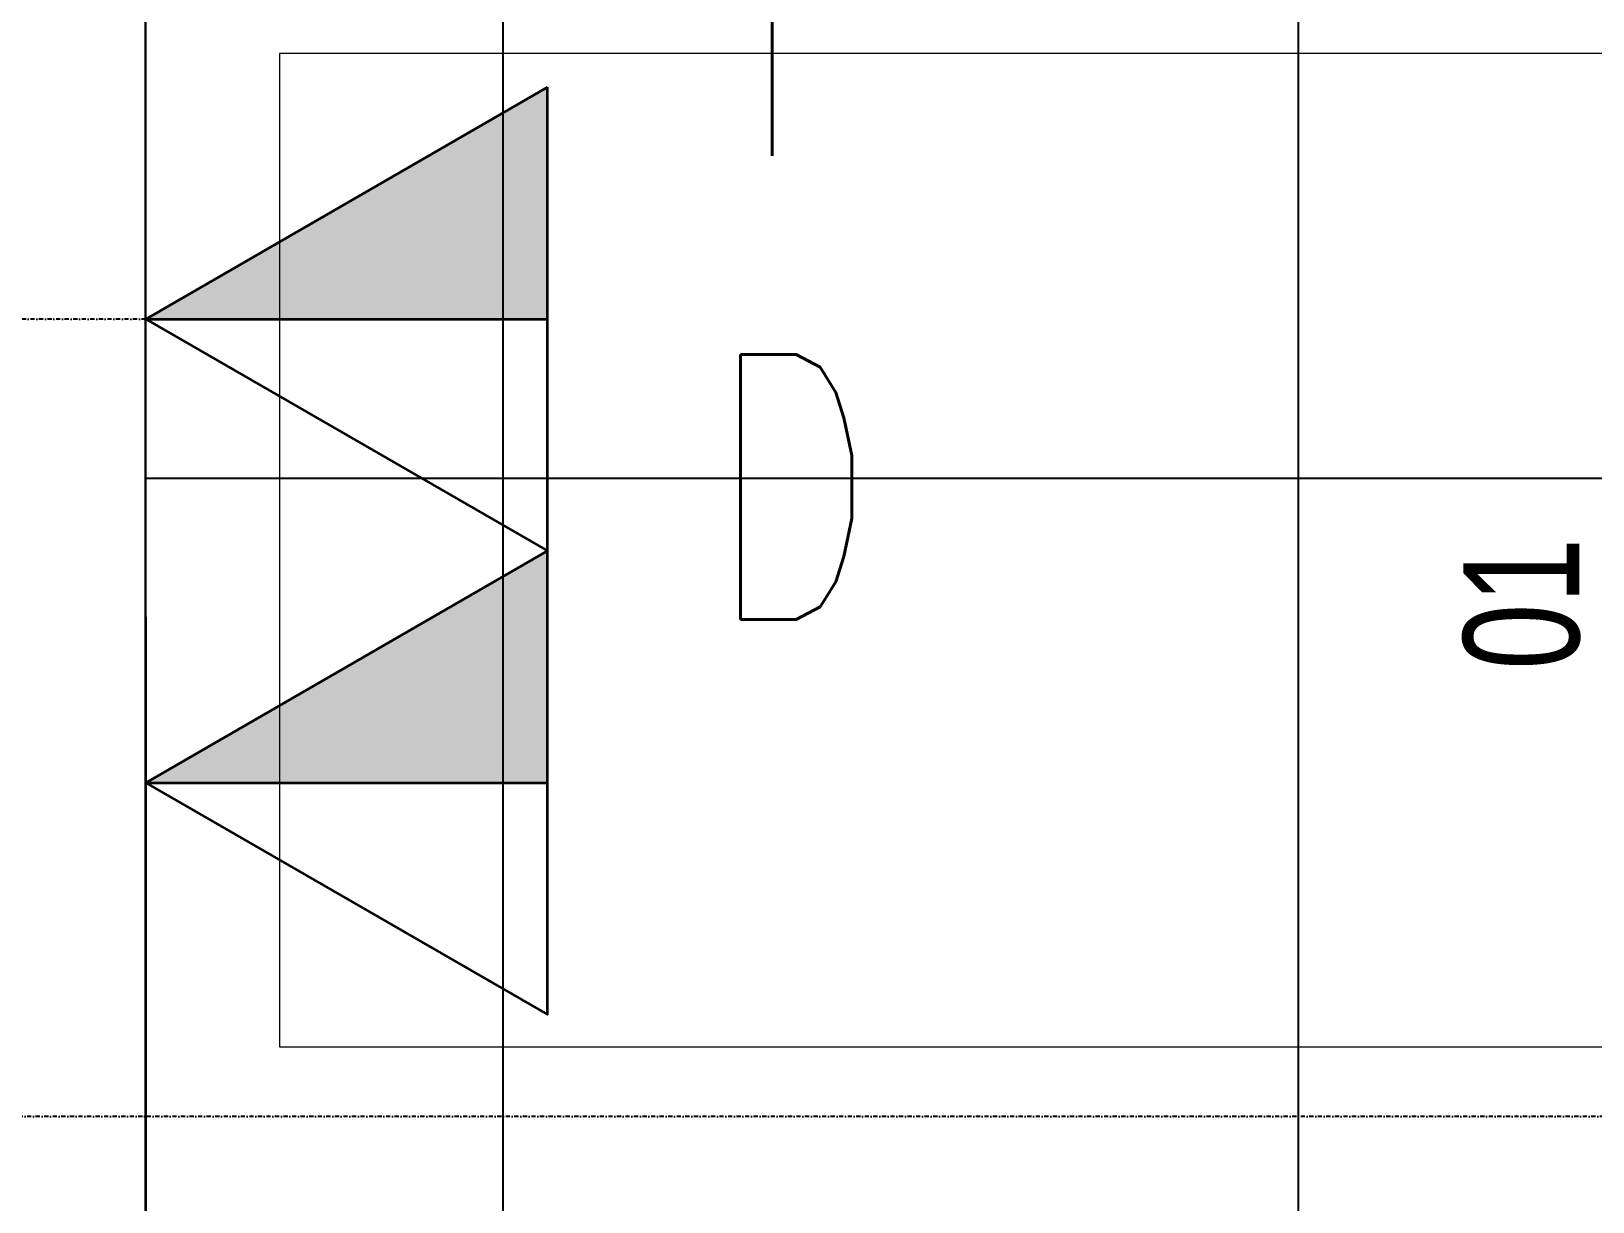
# Model space of a CAD drawing. Extents: x -560814 to 57327, y -29287 to 19916.
# Drawn here: x 25790 to 26968, y -12176 to -11292 of the extents above; entities that cross this region are included whole.
import ezdxf

# ---------------------------------------------------------------- set-up
doc = ezdxf.new("R2010")
doc.units = 0
doc.header["$LTSCALE"] = 0.25
doc.linetypes.add('DASHDOT', pattern=[25.4, 12.7, -6.35, 0, -6.35])
for name, color, linetype, lineweight in [('01-First Floor$0$72_EGR_EQP_TAG', 142, 'Continuous', 5), ('01-First Floor$0$LOADING', 253, 'Continuous', 5), ('E-LITE-CLNG-CNDT', 6, 'DASHDOT', 35), ('T-DATA-CLNG-COND', 51, 'DASHDOT', 25), ('T-DATA-DEVC-TYPE', 2, 'Continuous', 25), ('T-DATA-WALL @ 100', 33, 'Continuous', 35)]:
    doc.layers.add(name, color=color, linetype=linetype, lineweight=lineweight)
doc.layers.add('01-First Floor$0$FALSE CEILING', color=251, linetype='Continuous')
doc.layers.add('01-First Floor$0$X-WHITE glass', color=255, linetype='Continuous')
doc.styles.add('01-First Floor$0$X3G_ENTITY_257CFD', font='swisscl.ttf', dxfattribs={"height": 200})
doc.styles.add('DC_SIMPLEX', font='SIMPLEX.shx', dxfattribs={"width": 0.7})

# ---------------------------------------------------------------- blocks, each defined once
blk = doc.blocks.new('*U24')
blk.add_hatch(color=254).paths.add_polyline_path([(-3.031, 1.75), (-3.031, 0), (0, 0)])
blk.add_line((0, 0), (-3.031, 0))
blk.add_lwpolyline([(-3.031, 1.75), (0, 0), (-3.031, -1.75)], close=True)
at = {"layer": 'T-DATA-DEVC-TYPE', "style": 'DC_SIMPLEX', "width": 0.7, "flags": 8}
blk.add_attdef('DC_TYPE', (2.682, 5.634), '', height=2, rotation=360, dxfattribs=at)
blk = doc.blocks.new('01-First Floor')
at = {"layer": '01-First Floor$0$FALSE CEILING', "linetype": 'Continuous'}
for p, q in [((26146, -12830), (26146, -8830)), ((26746, -12830), (26746, -8830)), ((25876, -12829.8, 0), (25876, -10709.8, 0)), ((25876, -11630), (29376, -11630))]:
    blk.add_line(p, q, dxfattribs=at)
at = {"layer": '01-First Floor$0$FALSE CEILING'}
blk.add_lwpolyline([(29376, -8830), (25876, -8830), (25876, -10710), (25876, -10710), (25876, -12830), (29376, -12830), (29376, -8830)], dxfattribs=at)
at = {"layer": '01-First Floor$0$LOADING', "elevation": -0.1}
blk.add_lwpolyline([(27477.2, -12059.3), (27477.2, -11309.3), (25977.2, -11309.3), (25977.2, -12059.3)], close=True, dxfattribs=at)
at = {"layer": '01-First Floor$0$X-WHITE glass', "color": 253, "lineweight": 30, "ltscale": 6, "true_color": 0x9898cc}
blk.add_line((25876, -10660), (25876.5, -12830.2, 0), dxfattribs=at)
at = {"layer": '01-First Floor$0$72_EGR_EQP_TAG', "insert": (26870.4, -11724.7, -0.1), "char_height": 87.47, "attachment_point": 2, "rotation": 90, "style": '01-First Floor$0$X3G_ENTITY_257CFD'}
blk.add_mtext('01', dxfattribs=at)

msp = doc.modelspace()

# ---------------------------------------------------------------- linework, layer by layer
at = {"layer": 'T-DATA-CLNG-COND', "elevation": 0}
msp.add_lwpolyline([(25876.2, -11509.8), (24176, -11509.8)], dxfattribs=at)
at = {"layer": 'T-DATA-CLNG-COND'}
msp.add_lwpolyline([(29072.9, -12111.9), (24176, -12111.9)], dxfattribs=at)

# ---------------------------------------------------------------- block references
at = {"layer": 'E-LITE-CLNG-CNDT'}
msp.add_blockref('01-First Floor', (0, 0), dxfattribs=at)
at = {"layer": 'T-DATA-WALL @ 100'}
ref = msp.add_blockref('*U24', (25876.2, -11509.8, 0), dxfattribs=dict(at, xscale=-100, yscale=100, zscale=100))
ref.add_attrib('DC_TYPE', 'T', (26301, -11386.6, 0), dxfattribs={"layer": 'T-DATA-DEVC-TYPE', "height": 200, "style": 'DC_SIMPLEX', "width": 0.7, "flags": 8})
ref = msp.add_blockref('*U24', (25876.2, -11859.8, 0), dxfattribs=dict(at, xscale=-100, yscale=100, zscale=100))
ref.add_attrib('DC_TYPE', 'D', (26301, -11736.6, 0), dxfattribs={"layer": 'T-DATA-DEVC-TYPE', "height": 200, "style": 'DC_SIMPLEX', "width": 0.7, "flags": 8})

doc.saveas('drawing.dxf')
